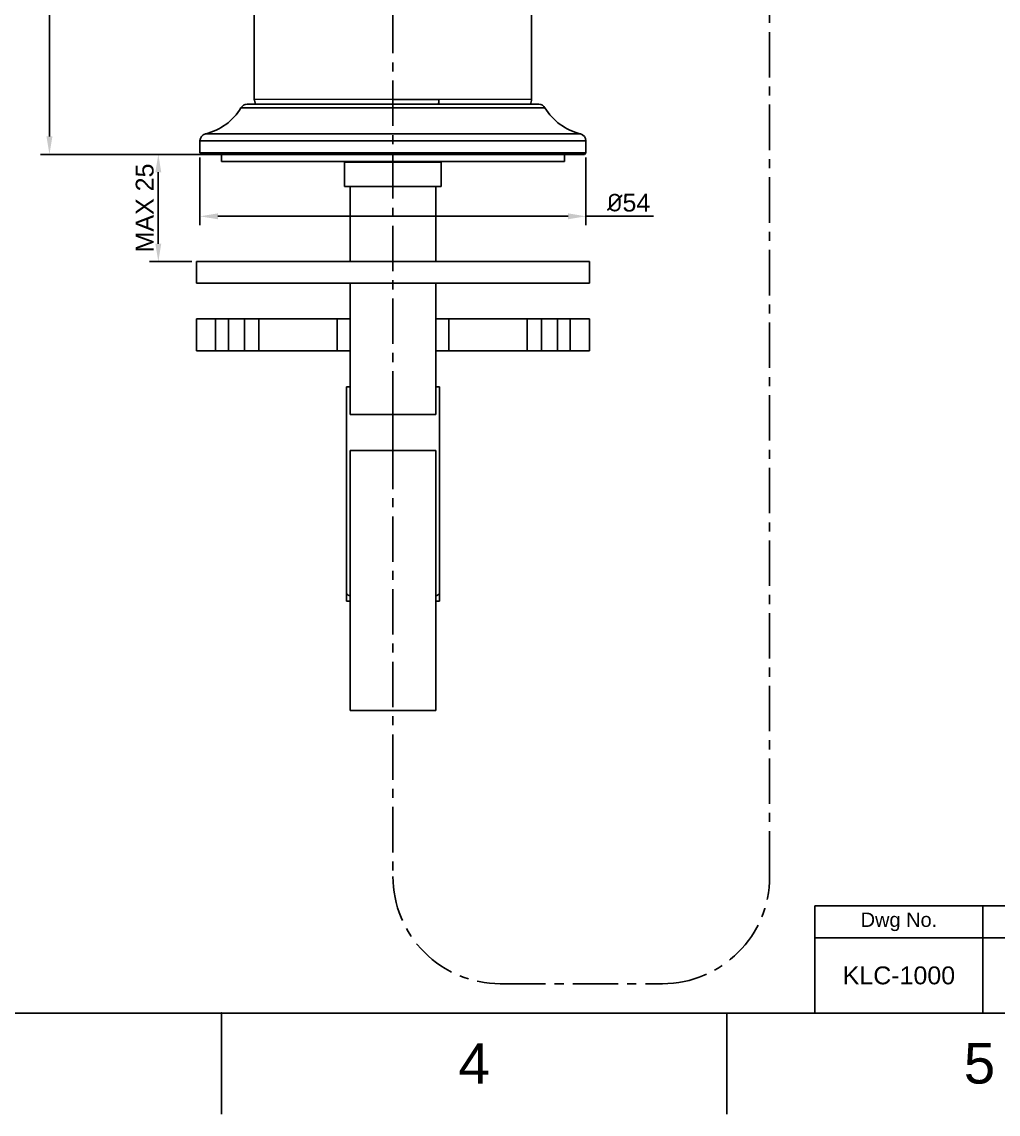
# Model space of a CAD drawing. Header units: millimetres. Extents: x 601 to 1195, y -13 to 407.
# Drawn here: x 799.4 to 936, y -13.3 to 139.5 of the extents above; entities that cross this region are included whole.
import ezdxf

# ---------------------------------------------------------------- set-up
doc = ezdxf.new("R2010")
doc.units = ezdxf.units.MM
doc.header["$LTSCALE"] = 0.1
doc.linetypes.add('CENTERX2', pattern=[101.6, 63.5, -12.7, 12.7, -12.7])
for name, color, linetype in [('02___PRT_ALL_AXES', 7, 'Continuous'), ('CENTER', 1, 'CENTERX2'), ('DIM', 3, 'Continuous'), ('FORM', 7, 'Continuous'), ('TEXT', 2, 'Continuous')]:
    doc.layers.add(name, color=color, linetype=linetype)
doc.styles.get("Standard").update_dxf_attribs({"font": 'arial_0.ttf'})
doc.dimstyles.new('ISO-25', dxfattribs={"dimtxt": 2.5, "dimasz": 2.5, "dimexe": 1.25, "dimexo": 0.625, "dimtad": 1, "dimtxsty": 'Standard', "dimcen": 2.5, "dimadec": 0, "dimazin": 0, "dimtfac": 1, "dimtmove": 0, "dimatfit": 3, "dimfxl": 1, "dimarcsym": 0})

# ---------------------------------------------------------------- blocks, each defined once
blk = doc.blocks.new('*D3')
at = {"layer": 'Defpoints', "color": 0, "transparency": 16777216}
for p in [(824.32, 121.17), (878.32, 121.17), (878.32, 112.3)]:
    blk.add_point(p, dxfattribs=at)
at = {"layer": 'DIM', "color": 0, "lineweight": -2, "transparency": 16777216}
for p, q in [((824.32, 120.54), (824.32, 111.05)), ((878.32, 120.54), (878.32, 111.05)), ((826.82, 112.3), (875.82, 112.3)), ((878.32, 112.3), (887.79, 112.3))]:
    blk.add_line(p, q, dxfattribs=at)
at = {"layer": 'DIM', "color": 0, "transparency": 16777216}
for points in [[(826.82, 112.72), (826.82, 111.89), (824.32, 112.3)], [(875.82, 112.72), (875.82, 111.89), (878.32, 112.3)]]:
    blk.add_solid(points, dxfattribs=at)
at = {"layer": 'DIM', "color": 0, "transparency": 16777216, "insert": (884.3, 114.2), "char_height": 2.5, "attachment_point": 5}
blk.add_mtext('{\\fISOCPEUR|b0|i0|c0|p34;%%C}54', dxfattribs=at)
blk = doc.blocks.new('*D8')
at = {"layer": 'Defpoints', "color": 0, "transparency": 16777216}
for p in [(824.52, 120.97), (818.49, 105.97), (823.82, 105.97)]:
    blk.add_point(p, dxfattribs=at)
at = {"layer": 'DIM', "color": 0, "lineweight": -2, "transparency": 16777216}
for p, q in [((823.89, 120.97), (817.24, 120.97)), ((818.49, 118.47), (818.49, 108.47)), ((823.19, 105.97), (817.24, 105.97))]:
    blk.add_line(p, q, dxfattribs=at)
at = {"layer": 'DIM', "color": 0, "transparency": 16777216}
for points in [[(818.07, 118.47), (818.9, 118.47), (818.49, 120.97)], [(818.07, 108.47), (818.9, 108.47), (818.49, 105.97)]]:
    blk.add_solid(points, dxfattribs=at)
at = {"layer": 'DIM', "color": 0, "transparency": 16777216, "insert": (816.59, 113.47), "char_height": 2.5, "attachment_point": 5, "rotation": 90}
blk.add_mtext('MAX 25', dxfattribs=at)
blk = doc.blocks.new('*D9')
at = {"layer": 'Defpoints', "color": 0, "transparency": 16777216}
for p in [(803.25, 298.05), (853.82, 298.05), (878.12, 120.97)]:
    blk.add_point(p, dxfattribs=at)
at = {"layer": 'DIM', "color": 0, "lineweight": -2, "transparency": 16777216}
for p, q in [((853.19, 298.05), (802, 298.05)), ((803.25, 123.47), (803.25, 295.55)), ((877.49, 120.97), (802, 120.97))]:
    blk.add_line(p, q, dxfattribs=at)
at = {"layer": 'DIM', "color": 0, "transparency": 16777216}
for points in [[(802.84, 295.55), (803.67, 295.55), (803.25, 298.05)], [(802.84, 123.47), (803.67, 123.47), (803.25, 120.97)]]:
    blk.add_solid(points, dxfattribs=at)
at = {"layer": 'DIM', "color": 0, "transparency": 16777216, "insert": (801.37, 209.51), "char_height": 2.5, "attachment_point": 5, "rotation": 90}
blk.add_mtext('177', dxfattribs=at)

msp = doc.modelspace()

# ---------------------------------------------------------------- linework, layer by layer
at = {"color": 7, "linetype": 'Continuous'}
for p, q in [((831.919, 128.665), (831.919, 165.045)), ((870.719, 128.665), (870.719, 165.057)), ((831.919, 128.666), (851.319, 128.639)), ((857.74, 128.641), (870.72, 128.666)), ((872.589, 127.481), (830.05, 127.481)), ((871.732, 127.966), (830.907, 127.966)), ((877.555, 123.832), (825.084, 123.832)), ((824.319, 122.86), (824.319, 121.166)), ((878.319, 122.86), (824.319, 122.86)), ((824.519, 120.966), (824.319, 121.166)), ((878.319, 121.166), (824.319, 121.166)), ((878.119, 120.966), (824.519, 120.966)), ((878.119, 120.966), (878.319, 121.166)), ((844.551, 119.889), (844.551, 116.466)), ((844.551, 119.889), (858.088, 119.889)), ((858.088, 119.889), (858.088, 116.466)), ((844.551, 116.466), (858.088, 116.466)), ((823.819, 102.966), (823.819, 105.966)), ((823.819, 105.966), (878.819, 105.966)), ((878.819, 102.966), (878.819, 105.966)), ((823.819, 102.966), (878.819, 102.966)), ((823.819, 93.466), (823.819, 97.966)), ((823.82, 97.966), (845.319, 97.966)), ((826.51, 97.966), (826.51, 93.466)), ((828.314, 97.966), (828.314, 93.466)), ((830.553, 97.966), (830.553, 93.466)), ((832.553, 97.966), (832.553, 93.466)), ((843.498, 93.466), (843.498, 97.966)), ((857.319, 97.966), (878.819, 97.966)), ((859.141, 93.466), (859.141, 97.966)), ((870.086, 97.966), (870.086, 93.466)), ((872.086, 97.966), (872.086, 93.466)), ((874.325, 97.966), (874.325, 93.466)), ((876.129, 97.966), (876.129, 93.466)), ((878.819, 93.466), (878.819, 97.966)), ((823.82, 93.466), (845.319, 93.466)), ((857.319, 93.466), (878.819, 93.466)), ((844.819, 88.466), (844.819, 58.466)), ((857.819, 58.466), (857.819, 88.466)), ((845.319, 58.466), (844.819, 58.466)), ((857.819, 58.466), (857.319, 58.466))]:
    msp.add_line(p, q, dxfattribs=at)
for p, q in [((857.319, 84.564), (845.319, 84.564)), ((851.319, 84.564), (851.319, 79.564)), ((857.319, 79.564), (845.319, 79.564)), ((857.319, 43.2), (845.319, 43.2)), ((615.21, 0.869), (1180.867, 0.869)), ((827.331, 0.869), (827.331, -13.272)), ((898.039, 0.869), (898.039, -13.272))]:
    msp.add_line(p, q)
for points in [[(831.919, 128.666), (831.926, 128.524), (832.019, 128.127), (832.092, 127.966)], [(870.547, 127.966), (870.62, 128.127), (870.713, 128.523), (870.72, 128.666)]]:
    msp.add_lwpolyline(points, dxfattribs=at)
for centre, radius, start, end in [((823.196, 131.606), 8, 283.64776, 328.96016), ((830.907, 126.966), 1, 90, 148.96016), ((871.732, 126.966), 1, 31.03984, 90), ((825.319, 122.86), 1, 103.64776, 180), ((877.319, 122.86), 1, 0, 76.35224), ((846.549, 119.898), 1.998, 178.05027, 180.26928), ((856.09, 119.898), 1.998, 359.73072, 1.95674), ((849.968, 68.354), 10.272, 239.92053, 243.07163), ((852.5, 68.67), 10.631, 296.98184, 300.02627)]:
    msp.add_arc(centre, radius, start, end, dxfattribs=at)
for points, knots in [([(851.319, 128.64), (851.866, 128.64), (854.006, 128.64), (856.146, 128.641), (857.74, 128.642)], [0, 0, 0, 0, 0.2552556, 1, 1, 1, 1]), ([(857.74, 128.641), (857.74, 128.586), (857.734, 128.36), (857.712, 128.134), (857.683, 127.966)], [0, 0, 0, 0, 0.2457238, 1, 1, 1, 1])]:
    msp.add_open_spline(points, degree=3, knots=knots, dxfattribs=at)
msp.add_point((827.331, 0.869))
at = {"layer": '02___PRT_ALL_AXES', "color": 7, "linetype": 'Continuous'}
for p, q in [((824.319, 121.166), (824.319, 122.86)), ((878.319, 121.166), (878.319, 122.86)), ((827.319, 119.966), (827.319, 120.966)), ((875.319, 119.966), (875.319, 120.966)), ((827.319, 119.966), (875.319, 119.966)), ((845.319, 105.966), (845.319, 116.466)), ((857.319, 105.966), (857.319, 116.466)), ((845.319, 84.564), (845.319, 102.966)), ((857.319, 84.564), (857.319, 102.966)), ((845.319, 88.466), (844.819, 88.466)), ((857.819, 88.466), (857.319, 88.466)), ((845.319, 43.2), (845.319, 79.564)), ((857.319, 43.2), (857.319, 79.564))]:
    msp.add_line(p, q, dxfattribs=at)
for centre, start, end in [((823.196, 131.606), 283.64776, 328.96016), ((879.443, 131.606), 211.03984, 256.35224)]:
    msp.add_arc(centre, 8, start, end, dxfattribs=at)
at = {"layer": 'CENTER'}
for p, q in [((851.321, 304.01), (851.319, 19.97)), ((904.029, 19.97), (904.029, 188.805)), ((866.319, 4.97), (889.029, 4.97))]:
    msp.add_line(p, q, dxfattribs=at)
for centre, start, end in [((866.319, 19.97), 179.99979, 270), ((889.029, 19.97), 270, 0)]:
    msp.add_arc(centre, 15, start, end, dxfattribs=at)
at = {"layer": 'FORM'}
for p, q in [((910.367, 15.869), (1180.867, 15.869)), ((910.367, 15.869), (910.367, 0.869)), ((933.867, 15.869), (933.867, 0.869)), ((980.867, 11.369), (910.367, 11.369))]:
    msp.add_line(p, q, dxfattribs=at)

# ---------------------------------------------------------------- texts
at = {"char_height": 5.657, "attachment_point": 5}
for s, insert in [('4', (862.685, -6.202)), ('5', (933.392, -6.202))]:
    msp.add_mtext_dynamic_manual_height_columns(s, width=50, gutter_width=12.5, heights=[0], dxfattribs=dict(at, insert=insert))
at = {"layer": 'TEXT', "attachment_point": 5}
for s, insert, char_height in [('Dwg No.', (922.117, 13.619), 2), ('KLC-1000', (922.117, 6.119), 2.5)]:
    msp.add_mtext_dynamic_manual_height_columns(s, width=23.5, gutter_width=12.5, heights=[0], dxfattribs=dict(at, insert=insert, char_height=char_height))

# ---------------------------------------------------------------- dimensions: what is measured, and where the dimension line sits
at = {"layer": 'DIM'}
dim = msp.add_linear_dim(base=(803.255, 298.055), p1=(878.119, 120.966), p2=(853.819, 298.055), angle=90, text='177', dimstyle='ISO-25', dxfattribs=at)
dim.commit()
dim.dimension.update_dxf_attribs({"geometry": '*D9', "text_midpoint": (803.255, 209.51), "dimtype": 160})
dim = msp.add_linear_dim(base=(818.487, 105.966), p1=(824.519, 120.966), p2=(823.819, 105.966), angle=90, text='MAX 25', dimstyle='ISO-25', dxfattribs=at)
dim.commit()
dim.dimension.update_dxf_attribs({"geometry": '*D8', "text_midpoint": (816.585, 113.466)})
dim = msp.add_linear_dim(base=(878.319, 112.305), p1=(824.319, 121.166), p2=(878.319, 121.166), text='{\\fISOCPEUR|b0|i0|c0|p34;%%C}<>', dimstyle='ISO-25', dxfattribs=at)
dim.commit()
dim.dimension.update_dxf_attribs({"geometry": '*D3', "text_midpoint": (884.302, 112.305), "dimtype": 160})

doc.saveas('drawing.dxf')
